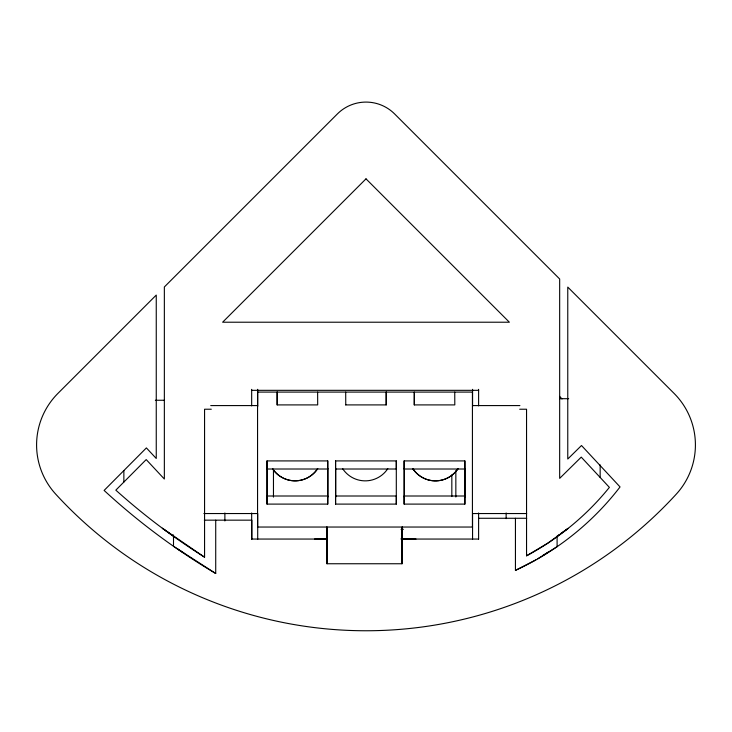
<?xml version="1.0" encoding="UTF-8"?>
<svg xmlns="http://www.w3.org/2000/svg" width="732" height="732" viewBox="0 0 732 732"><rect width="100%" height="100%" fill="white"/><g stroke="black" fill="none" stroke-linecap="round" stroke-linejoin="round"><path stroke-width="1.1" d="M267.015 504.101L267.015 496.003L327.762 496.003L327.744 504.101L267.015 504.101L267.015 460.913L327.744 460.913L327.753 469.011L267.015 469.011L267.015 460.913M335.576 504.101L335.576 496.003L396.323 496.003L396.305 504.101L335.576 504.101L335.576 460.913L396.305 460.913L396.314 469.011L335.576 469.011L335.576 460.913M464.866 496.003L464.866 504.101L404.137 504.101L404.137 496.003L464.875 496.003M557.061 536.135L558.919 534.845M560.767 533.546L568.197 528.348L548.003 543.043L526.546 555.817L526.546 409.225L519.693 409.225M537.746 558.809L557.098 546.676L557.098 536.455M542.558 555.634L548.369 552.056M515.438 518.274L515.438 570.365L535.76 559.943M251.671 390.33L478.609 390.33M472.561 392.087L257.563 392.087L257.563 527.04L472.561 527.04M559.669 398.693L568.663 398.693M155.349 400.258L164.352 400.258M345.696 404.906L386.24 404.906L386.24 392.087M414.312 404.906L414.312 392.087L414.257 404.906L454.801 404.906L454.746 392.087M210.734 405.583L257.637 405.583M472.488 405.583L519.903 405.583M211.292 409.225L204.567 409.225L204.567 557.189L162.348 528.248L173.429 536.071M404.137 504.101L404.137 460.913L464.866 460.913L464.866 469.011M464.875 469.011L404.137 469.011L404.137 460.913M203.871 513.544L257.637 513.544M472.488 513.544L526.674 513.544M478.609 518.274L526.701 518.274M204.31 520.159L251.835 520.159L251.835 539.054M401.081 529.337L403.359 529.337M327.039 538.789L314.495 539.054M401.163 538.789L415.986 539.054M251.68 539.054L327.048 539.054M401.118 539.054L478.609 539.054M326.994 563.75L326.994 527.04L326.984 563.75L402.024 563.75L402.024 527.04L402.014 563.75M215.72 520.159L215.72 573.485L173.502 546.282L173.502 534.927M177.254 548.726L183.814 552.999M559.632 396.415L562.002 398.94M600.158 464.893L600.158 477.447M506.141 512.958L506.141 518.649M478.609 389.36L478.609 405.885M478.609 512.976L478.609 539.2M472.57 389.333L472.57 406.461M472.57 513.809L472.561 539.319M472.424 392.087L472.424 527.04M465.012 468.553L465.012 496.964M464.866 460.913L464.866 504.101M455.844 470.731L455.844 497.001M451.827 474.949L451.827 496.543M404.284 468.553L404.284 496.964M402.426 527.04L402.408 539.319M396.305 460.913L396.305 504.101M386.185 392.087L386.185 404.906M345.696 392.087L345.76 404.906M335.723 468.553L335.723 496.964M327.899 468.553L327.899 496.964M327.744 460.913L327.744 504.101M326.847 527.04L326.838 539.319M317.624 392.087L317.688 404.906L277.135 404.906L277.135 392.087M277.199 392.087L277.199 404.906M273.466 469.633L273.466 497.11M267.162 468.553L267.162 496.964M257.719 389.333L257.719 406.461M257.719 513.809L257.701 539.319M251.671 389.36L251.671 405.885M251.671 512.976L251.671 539.2M224.88 512.976L224.88 520.955M123.864 470.703L123.864 482.059M317.706 468.617A26.992 26.992 0 0 1 272.487 468.608A26.992 26.992 0 0 0 317.642 468.617M387.823 468.617A26.992 26.992 0 0 1 342.603 468.608M458.067 468.617A26.992 26.992 0 0 1 412.848 468.608M458.003 468.617A26.992 26.992 0 0 1 412.775 468.608M204.567 557.189A654.051 654.051 0 0 1 115.83 490.147L146.199 459.586L164.352 479.03L164.352 286.971L337.37 113.945A40.489 40.489 0 0 1 394.63 113.945L559.669 278.993L559.669 478.371L581.245 457.125L609.39 487.375A270.703 270.703 0 0 1 526.546 555.817M515.438 570.365A278.8 278.8 0 0 0 620.05 486.936L581.501 445.514L567.767 459.037L567.767 287.09L674.071 393.395A72.88 72.88 0 0 1 676.295 494.127A420.662 420.662 0 0 1 55.705 494.127A72.88 72.88 0 0 1 57.929 393.395L156.255 295.069L156.255 458.479L146.391 447.911L104.118 490.431A662.149 662.149 0 0 0 215.72 573.485M366 178.846L222.62 322.217L509.381 322.217L366 178.846"/></g></svg>
